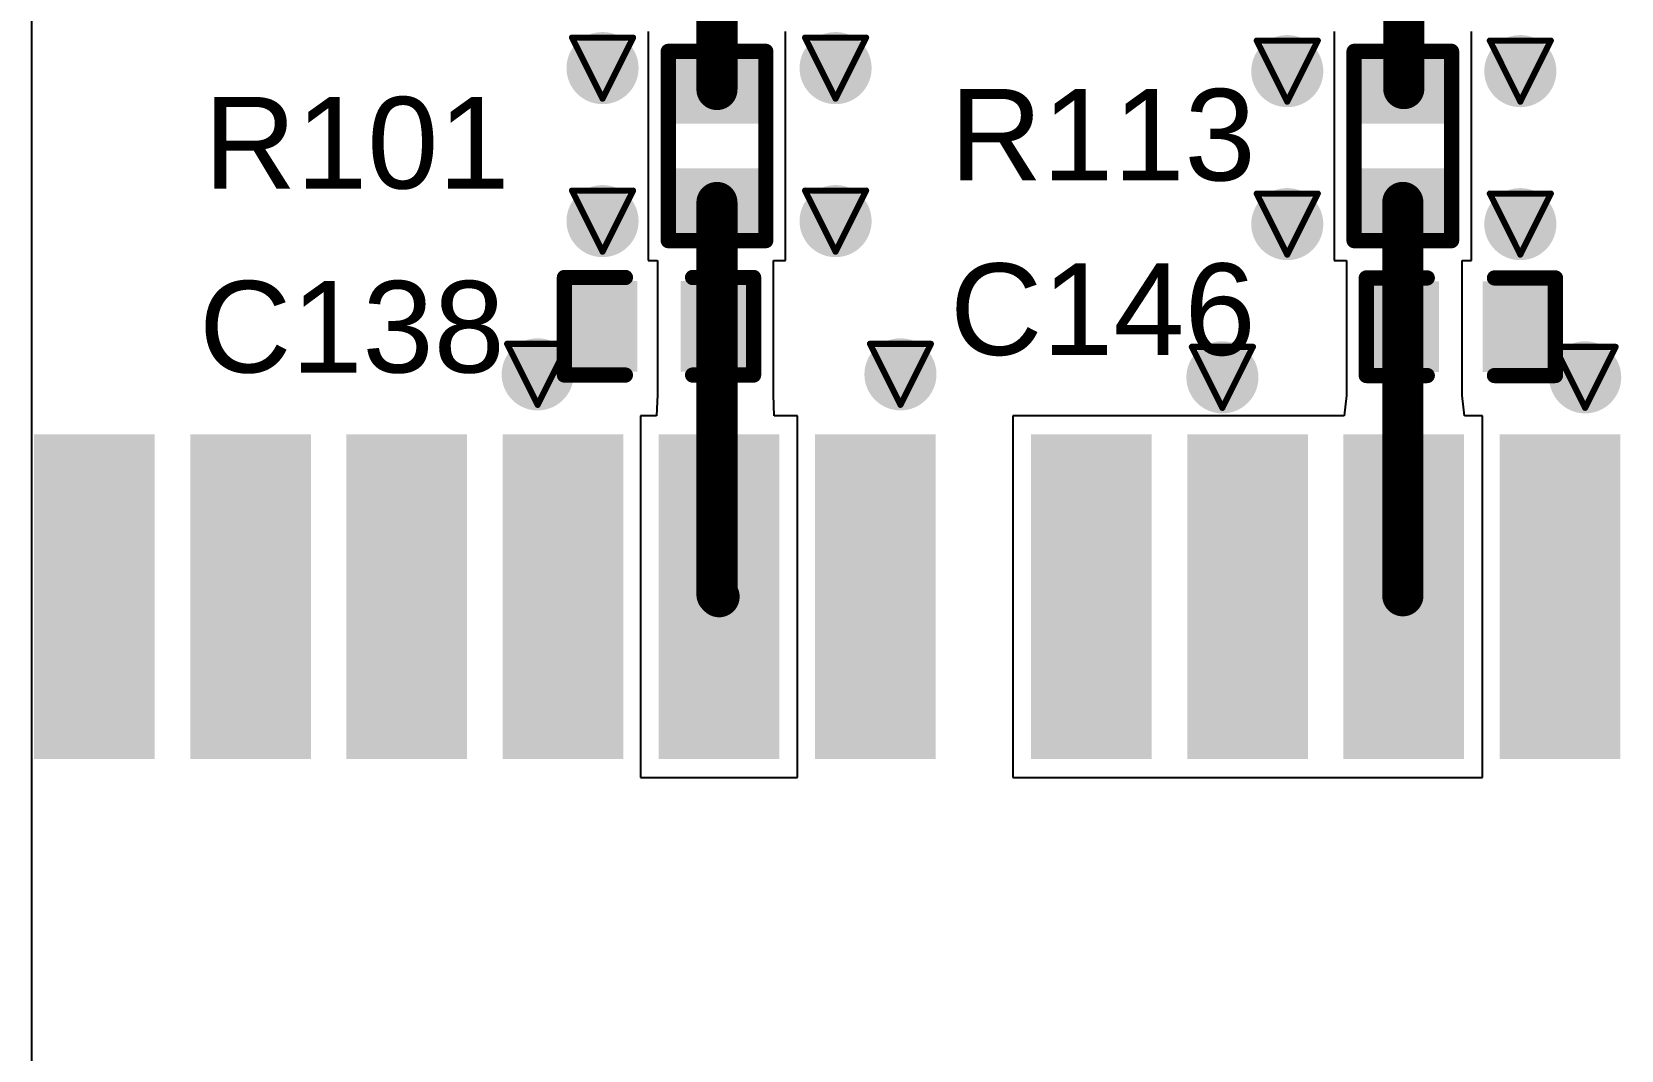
# Model space of a CAD drawing. Header units: inches. Extents: x 0 to 5359, y 0 to 5098.
# Drawn here: x 71.68 to 84.91, y 103.98 to 112.45 of the extents above; entities that cross this region are included whole.
import ezdxf

# ---------------------------------------------------------------- set-up
doc = ezdxf.new("R2010")
doc.units = ezdxf.units.IN
for name, color, linetype in [('Bottom Layer', 5, 'Continuous'), ('Drill Drawing', 1, 'Continuous'), ('Layer 1', 16, 'Continuous'), ('Layer 2', 76, 'Continuous'), ('Top Layer', 1, 'Continuous'), ('Top Overlay', 2, 'Continuous'), ('Top Paste', 8, 'Continuous'), ('Top Solder', 216, 'Continuous'), ('Via Holes', 16, 'Continuous')]:
    doc.layers.add(name, color=color, linetype=linetype)
doc.styles.add('Arial', font='', dxfattribs={"height": 0.2})
doc.styles.get('Arial').set_extended_font_data('Arial')

# ---------------------------------------------------------------- blocks, each defined once
blk = doc.blocks.new('EC21EFA_512_STD_54')
at = {"layer": 'Top Layer'}
for points in [[(14.5, 11.7), (17, 11.7), (17, 10.9), (14.5, 10.9)], [(14.5, 10.4), (17, 10.4), (17, 9.6), (14.5, 9.6)], [(14.5, 9.1), (17, 9.1), (17, 8.3), (14.5, 8.3)], [(14.5, 7.8), (17, 7.8), (17, 7), (14.5, 7)], [(14.5, 6.5), (17, 6.5), (17, 5.7), (14.5, 5.7)], [(14.5, 5.2), (17, 5.2), (17, 4.4), (14.5, 4.4)], [(14.5, 3.4), (17, 3.4), (17, 2.6), (14.5, 2.6)], [(14.5, 2.1), (17, 2.1), (17, 1.3), (14.5, 1.3)], [(14.5, 0.8), (17, 0.8), (17, 0), (14.5, 0)], [(14.5, -0.5), (17, -0.5), (17, -1.3), (14.5, -1.3)]]:
    blk.add_hatch(color=1, dxfattribs=at).paths.add_polyline_path(points)
at = {"layer": 'Top Paste'}
for points in [[(14.5, 11.7), (17, 11.7), (17, 10.9), (14.5, 10.9)], [(14.5, 10.4), (17, 10.4), (17, 9.6), (14.5, 9.6)], [(14.5, 9.1), (17, 9.1), (17, 8.3), (14.5, 8.3)], [(14.5, 7.8), (17, 7.8), (17, 7), (14.5, 7)], [(14.5, 6.5), (17, 6.5), (17, 5.7), (14.5, 5.7)], [(14.5, 5.2), (17, 5.2), (17, 4.4), (14.5, 4.4)], [(14.5, 3.4), (17, 3.4), (17, 2.6), (14.5, 2.6)], [(14.5, 2.1), (17, 2.1), (17, 1.3), (14.5, 1.3)], [(14.5, 0.8), (17, 0.8), (17, 0), (14.5, 0)], [(14.5, -0.5), (17, -0.5), (17, -1.3), (14.5, -1.3)]]:
    blk.add_hatch(color=8, dxfattribs=at).paths.add_polyline_path(points)
at = {"layer": 'Top Solder'}
for points in [[(14.398, 11.802), (17.102, 11.802), (17.102, 10.798), (14.398, 10.798)], [(14.398, 10.502), (17.102, 10.502), (17.102, 9.498), (14.398, 9.498)], [(14.398, 9.202), (17.102, 9.202), (17.102, 8.198), (14.398, 8.198)], [(14.398, 7.902), (17.102, 7.902), (17.102, 6.898), (14.398, 6.898)], [(14.398, 6.602), (17.102, 6.602), (17.102, 5.598), (14.398, 5.598)], [(14.398, 5.302), (17.102, 5.302), (17.102, 4.298), (14.398, 4.298)], [(14.398, 3.502), (17.102, 3.502), (17.102, 2.498), (14.398, 2.498)], [(14.398, 2.202), (17.102, 2.202), (17.102, 1.198), (14.398, 1.198)], [(14.398, 0.902), (17.102, 0.902), (17.102, -0.102), (14.398, -0.102)], [(14.398, -0.398), (17.102, -0.398), (17.102, -1.402), (14.398, -1.402)]]:
    blk.add_hatch(color=216, dxfattribs=at).paths.add_polyline_path(points)
blk = doc.blocks.new('R___0402_91')
at = {"layer": 'Top Layer'}
for points in [[(-0.699, -0.318), (-0.699, 0.317), (-0.241, 0.317), (-0.241, -0.318)], [(0.241, -0.318), (0.241, 0.317), (0.699, 0.317), (0.699, -0.318)]]:
    blk.add_hatch(color=1, dxfattribs=at).paths.add_polyline_path(points)
at = {"layer": 'Top Paste'}
for points in [[(-0.699, -0.318), (-0.699, 0.317), (-0.241, 0.317), (-0.241, -0.318)], [(0.241, -0.318), (0.241, 0.317), (0.699, 0.317), (0.699, -0.318)]]:
    blk.add_hatch(color=8, dxfattribs=at).paths.add_polyline_path(points)
at = {"layer": 'Top Solder'}
for points in [[(-0.754, -0.373), (-0.754, 0.373), (-0.186, 0.373), (-0.186, -0.373)], [(0.186, -0.373), (0.186, 0.373), (0.754, 0.373), (0.754, -0.373)]]:
    blk.add_hatch(color=216, dxfattribs=at).paths.add_polyline_path(points)
at = {"layer": 'Top Overlay'}
for points in [[(-0.787, -0.406, 0.127, 0.127, 0), (-0.787, 0.406, 0.127, 0.127, 0)], [(0.787, 0.406, 0.127, 0.127, 0), (-0.787, 0.406, 0.127, 0.127, 0)], [(0.787, -0.406, 0.127, 0.127, 0), (0.787, 0.406, 0.127, 0.127, 0)], [(0.787, -0.406, 0.127, 0.127, 0), (-0.787, -0.406, 0.127, 0.127, 0)], [(0.813, -0.432, 0.00323, 0.00323, 0), (-0.813, -0.432, 0.00323, 0.00323, 0)]]:
    blk.add_lwpolyline(points, format="xyseb", dxfattribs=at)
for points in [[(-0.819, 0.406, 0.0635, 0.0635, 1), (-0.756, 0.406, 0.0635, 0.0635, 1)], [(-0.819, 0.406, 0.0635, 0.0635, 1), (-0.756, 0.406, 0.0635, 0.0635, 1)], [(0.756, 0.406, 0.0635, 0.0635, 1), (0.819, 0.406, 0.0635, 0.0635, 1)], [(0.756, 0.406, 0.0635, 0.0635, 1), (0.819, 0.406, 0.0635, 0.0635, 1)], [(-0.819, -0.406, 0.0635, 0.0635, 1), (-0.756, -0.406, 0.0635, 0.0635, 1)], [(-0.819, -0.406, 0.0635, 0.0635, 1), (-0.756, -0.406, 0.0635, 0.0635, 1)], [(0.756, -0.406, 0.0635, 0.0635, 1), (0.819, -0.406, 0.0635, 0.0635, 1)], [(0.756, -0.406, 0.0635, 0.0635, 1), (0.819, -0.406, 0.0635, 0.0635, 1)], [(-0.814, -0.432, 0.00161, 0.00161, 1), (-0.812, -0.432, 0.00161, 0.00161, 1)], [(0.812, -0.432, 0.00161, 0.00161, 1), (0.814, -0.432, 0.00161, 0.00161, 1)]]:
    blk.add_lwpolyline(points, format="xyseb", close=True, dxfattribs=at)
blk = doc.blocks.new('R___0402_99')
at = {"layer": 'Top Layer'}
for points in [[(-0.699, -0.318), (-0.699, 0.317), (-0.241, 0.317), (-0.241, -0.318)], [(0.241, -0.318), (0.241, 0.317), (0.699, 0.317), (0.699, -0.318)]]:
    blk.add_hatch(color=1, dxfattribs=at).paths.add_polyline_path(points)
at = {"layer": 'Top Paste'}
for points in [[(-0.699, -0.318), (-0.699, 0.317), (-0.241, 0.317), (-0.241, -0.318)], [(0.241, -0.318), (0.241, 0.317), (0.699, 0.317), (0.699, -0.318)]]:
    blk.add_hatch(color=8, dxfattribs=at).paths.add_polyline_path(points)
at = {"layer": 'Top Solder'}
for points in [[(-0.754, -0.373), (-0.754, 0.373), (-0.186, 0.373), (-0.186, -0.373)], [(0.186, -0.373), (0.186, 0.373), (0.754, 0.373), (0.754, -0.373)]]:
    blk.add_hatch(color=216, dxfattribs=at).paths.add_polyline_path(points)
at = {"layer": 'Top Overlay'}
for points in [[(-0.787, -0.406, 0.127, 0.127, 0), (-0.787, 0.406, 0.127, 0.127, 0)], [(0.787, 0.406, 0.127, 0.127, 0), (-0.787, 0.406, 0.127, 0.127, 0)], [(0.787, -0.406, 0.127, 0.127, 0), (0.787, 0.406, 0.127, 0.127, 0)], [(0.787, -0.406, 0.127, 0.127, 0), (-0.787, -0.406, 0.127, 0.127, 0)], [(0.813, -0.432, 0.00323, 0.00323, 0), (-0.813, -0.432, 0.00323, 0.00323, 0)]]:
    blk.add_lwpolyline(points, format="xyseb", dxfattribs=at)
for points in [[(-0.819, 0.406, 0.0635, 0.0635, 1), (-0.756, 0.406, 0.0635, 0.0635, 1)], [(-0.819, 0.406, 0.0635, 0.0635, 1), (-0.756, 0.406, 0.0635, 0.0635, 1)], [(0.756, 0.406, 0.0635, 0.0635, 1), (0.819, 0.406, 0.0635, 0.0635, 1)], [(0.756, 0.406, 0.0635, 0.0635, 1), (0.819, 0.406, 0.0635, 0.0635, 1)], [(-0.819, -0.406, 0.0635, 0.0635, 1), (-0.756, -0.406, 0.0635, 0.0635, 1)], [(-0.819, -0.406, 0.0635, 0.0635, 1), (-0.756, -0.406, 0.0635, 0.0635, 1)], [(0.756, -0.406, 0.0635, 0.0635, 1), (0.819, -0.406, 0.0635, 0.0635, 1)], [(0.756, -0.406, 0.0635, 0.0635, 1), (0.819, -0.406, 0.0635, 0.0635, 1)], [(-0.814, -0.432, 0.00161, 0.00161, 1), (-0.812, -0.432, 0.00161, 0.00161, 1)], [(0.812, -0.432, 0.00161, 0.00161, 1), (0.814, -0.432, 0.00161, 0.00161, 1)]]:
    blk.add_lwpolyline(points, format="xyseb", close=True, dxfattribs=at)
blk = doc.blocks.new('C___0402_244')
at = {"layer": 'Top Layer'}
for points in [[(-0.699, -0.318), (-0.699, 0.318), (-0.241, 0.318), (-0.241, -0.318)], [(0.241, -0.318), (0.241, 0.318), (0.699, 0.318), (0.699, -0.318)]]:
    blk.add_hatch(color=1, dxfattribs=at).paths.add_polyline_path(points)
at = {"layer": 'Top Paste'}
for points in [[(-0.699, -0.318), (-0.699, 0.318), (-0.241, 0.318), (-0.241, -0.318)], [(0.241, -0.318), (0.241, 0.318), (0.699, 0.318), (0.699, -0.318)]]:
    blk.add_hatch(color=8, dxfattribs=at).paths.add_polyline_path(points)
at = {"layer": 'Top Solder'}
for points in [[(-0.758, -0.377), (-0.758, 0.377), (-0.181, 0.377), (-0.181, -0.377)], [(0.181, -0.377), (0.181, 0.377), (0.759, 0.377), (0.759, -0.377)]]:
    blk.add_hatch(color=216, dxfattribs=at).paths.add_polyline_path(points)
at = {"layer": 'Top Overlay'}
for points in [[(-0.279, 0.406, 0.127, 0.127, 0), (-0.787, 0.406, 0.127, 0.127, 0)], [(-0.787, 0.406, 0.127, 0.127, 0), (-0.787, -0.406, 0.127, 0.127, 0)], [(0.787, 0.406, 0.127, 0.127, 0), (0.279, 0.406, 0.127, 0.127, 0)], [(0.787, 0.406, 0.127, 0.127, 0), (0.787, -0.406, 0.127, 0.127, 0)], [(-0.279, -0.406, 0.127, 0.127, 0), (-0.787, -0.406, 0.127, 0.127, 0)], [(0.787, -0.406, 0.127, 0.127, 0), (0.279, -0.406, 0.127, 0.127, 0)]]:
    blk.add_lwpolyline(points, format="xyseb", dxfattribs=at)
for points in [[(-0.819, 0.406, 0.0635, 0.0635, 1), (-0.756, 0.406, 0.0635, 0.0635, 1)], [(-0.819, 0.406, 0.0635, 0.0635, 1), (-0.756, 0.406, 0.0635, 0.0635, 1)], [(-0.311, 0.406, 0.0635, 0.0635, 1), (-0.248, 0.406, 0.0635, 0.0635, 1)], [(0.248, 0.406, 0.0635, 0.0635, 1), (0.311, 0.406, 0.0635, 0.0635, 1)], [(0.756, 0.406, 0.0635, 0.0635, 1), (0.819, 0.406, 0.0635, 0.0635, 1)], [(0.756, 0.406, 0.0635, 0.0635, 1), (0.819, 0.406, 0.0635, 0.0635, 1)], [(-0.819, -0.406, 0.0635, 0.0635, 1), (-0.756, -0.406, 0.0635, 0.0635, 1)], [(-0.819, -0.406, 0.0635, 0.0635, 1), (-0.756, -0.406, 0.0635, 0.0635, 1)], [(-0.311, -0.406, 0.0635, 0.0635, 1), (-0.248, -0.406, 0.0635, 0.0635, 1)], [(0.248, -0.406, 0.0635, 0.0635, 1), (0.311, -0.406, 0.0635, 0.0635, 1)], [(0.756, -0.406, 0.0635, 0.0635, 1), (0.819, -0.406, 0.0635, 0.0635, 1)], [(0.756, -0.406, 0.0635, 0.0635, 1), (0.819, -0.406, 0.0635, 0.0635, 1)]]:
    blk.add_lwpolyline(points, format="xyseb", close=True, dxfattribs=at)
blk = doc.blocks.new('C___0402_252')
at = {"layer": 'Top Layer'}
for points in [[(-0.699, -0.318), (-0.699, 0.318), (-0.241, 0.318), (-0.241, -0.318)], [(0.241, -0.318), (0.241, 0.318), (0.699, 0.318), (0.699, -0.318)]]:
    blk.add_hatch(color=1, dxfattribs=at).paths.add_polyline_path(points)
at = {"layer": 'Top Paste'}
for points in [[(-0.699, -0.318), (-0.699, 0.318), (-0.241, 0.318), (-0.241, -0.318)], [(0.241, -0.318), (0.241, 0.318), (0.699, 0.318), (0.699, -0.318)]]:
    blk.add_hatch(color=8, dxfattribs=at).paths.add_polyline_path(points)
at = {"layer": 'Top Solder'}
for points in [[(-0.758, -0.377), (-0.758, 0.377), (-0.181, 0.377), (-0.181, -0.377)], [(0.181, -0.377), (0.181, 0.377), (0.758, 0.377), (0.758, -0.377)]]:
    blk.add_hatch(color=216, dxfattribs=at).paths.add_polyline_path(points)
at = {"layer": 'Top Overlay'}
for points in [[(-0.787, 0.406, 0.127, 0.127, 0), (-0.279, 0.406, 0.127, 0.127, 0)], [(-0.787, -0.406, 0.127, 0.127, 0), (-0.787, 0.406, 0.127, 0.127, 0)], [(0.279, 0.406, 0.127, 0.127, 0), (0.787, 0.406, 0.127, 0.127, 0)], [(0.787, -0.406, 0.127, 0.127, 0), (0.787, 0.406, 0.127, 0.127, 0)], [(-0.787, -0.406, 0.127, 0.127, 0), (-0.279, -0.406, 0.127, 0.127, 0)], [(0.279, -0.406, 0.127, 0.127, 0), (0.787, -0.406, 0.127, 0.127, 0)]]:
    blk.add_lwpolyline(points, format="xyseb", dxfattribs=at)
for points in [[(-0.819, 0.406, 0.0635, 0.0635, 1), (-0.756, 0.406, 0.0635, 0.0635, 1)], [(-0.819, 0.406, 0.0635, 0.0635, 1), (-0.756, 0.406, 0.0635, 0.0635, 1)], [(-0.311, 0.406, 0.0635, 0.0635, 1), (-0.248, 0.406, 0.0635, 0.0635, 1)], [(0.248, 0.406, 0.0635, 0.0635, 1), (0.311, 0.406, 0.0635, 0.0635, 1)], [(0.756, 0.406, 0.0635, 0.0635, 1), (0.819, 0.406, 0.0635, 0.0635, 1)], [(0.756, 0.406, 0.0635, 0.0635, 1), (0.819, 0.406, 0.0635, 0.0635, 1)], [(-0.819, -0.406, 0.0635, 0.0635, 1), (-0.756, -0.406, 0.0635, 0.0635, 1)], [(-0.819, -0.406, 0.0635, 0.0635, 1), (-0.756, -0.406, 0.0635, 0.0635, 1)], [(-0.311, -0.406, 0.0635, 0.0635, 1), (-0.248, -0.406, 0.0635, 0.0635, 1)], [(0.248, -0.406, 0.0635, 0.0635, 1), (0.311, -0.406, 0.0635, 0.0635, 1)], [(0.756, -0.406, 0.0635, 0.0635, 1), (0.819, -0.406, 0.0635, 0.0635, 1)], [(0.756, -0.406, 0.0635, 0.0635, 1), (0.819, -0.406, 0.0635, 0.0635, 1)]]:
    blk.add_lwpolyline(points, format="xyseb", close=True, dxfattribs=at)

msp = doc.modelspace()

# ---------------------------------------------------------------- hatches: boundary and pattern name
at = {"layer": 'Bottom Layer'}
h = msp.add_hatch(color=5, dxfattribs=at)
edge = h.paths.add_edge_path()
edge.add_arc((76.43, 112.148), 0.3, 0, 360)
h = msp.add_hatch(color=5, dxfattribs=at)
edge = h.paths.add_edge_path()
edge.add_arc((78.37, 112.148), 0.3, 0, 360)
h = msp.add_hatch(color=5, dxfattribs=at)
edge = h.paths.add_edge_path()
edge.add_arc((82.13, 112.123), 0.3, 0, 360)
h = msp.add_hatch(color=5, dxfattribs=at)
edge = h.paths.add_edge_path()
edge.add_arc((84.07, 112.123), 0.3, 0, 360)
h = msp.add_hatch(color=5, dxfattribs=at)
edge = h.paths.add_edge_path()
edge.add_arc((76.43, 110.875), 0.3, 0, 360)
h = msp.add_hatch(color=5, dxfattribs=at)
edge = h.paths.add_edge_path()
edge.add_arc((78.37, 110.875), 0.3, 0, 360)
h = msp.add_hatch(color=5, dxfattribs=at)
edge = h.paths.add_edge_path()
edge.add_arc((82.13, 110.85), 0.3, 0, 360)
h = msp.add_hatch(color=5, dxfattribs=at)
edge = h.paths.add_edge_path()
edge.add_arc((84.07, 110.85), 0.3, 0, 360)
h = msp.add_hatch(color=5, dxfattribs=at)
edge = h.paths.add_edge_path()
edge.add_arc((75.89, 109.6), 0.3, 0, 360)
h = msp.add_hatch(color=5, dxfattribs=at)
edge = h.paths.add_edge_path()
edge.add_arc((78.91, 109.6), 0.3, 0, 360)
h = msp.add_hatch(color=5, dxfattribs=at)
edge = h.paths.add_edge_path()
edge.add_arc((81.59, 109.575), 0.3, 0, 360)
h = msp.add_hatch(color=5, dxfattribs=at)
edge = h.paths.add_edge_path()
edge.add_arc((84.61, 109.575), 0.3, 0, 360)
at = {"layer": 'Layer 1'}
h = msp.add_hatch(color=16, dxfattribs=at)
edge = h.paths.add_edge_path()
edge.add_arc((76.43, 112.148), 0.3, 0, 360)
h = msp.add_hatch(color=16, dxfattribs=at)
edge = h.paths.add_edge_path()
edge.add_arc((78.37, 112.148), 0.3, 0, 360)
h = msp.add_hatch(color=16, dxfattribs=at)
edge = h.paths.add_edge_path()
edge.add_arc((82.13, 112.123), 0.3, 0, 360)
h = msp.add_hatch(color=16, dxfattribs=at)
edge = h.paths.add_edge_path()
edge.add_arc((84.07, 112.123), 0.3, 0, 360)
h = msp.add_hatch(color=16, dxfattribs=at)
edge = h.paths.add_edge_path()
edge.add_arc((76.43, 110.875), 0.3, 0, 360)
h = msp.add_hatch(color=16, dxfattribs=at)
edge = h.paths.add_edge_path()
edge.add_arc((78.37, 110.875), 0.3, 0, 360)
h = msp.add_hatch(color=16, dxfattribs=at)
edge = h.paths.add_edge_path()
edge.add_arc((82.13, 110.85), 0.3, 0, 360)
h = msp.add_hatch(color=16, dxfattribs=at)
edge = h.paths.add_edge_path()
edge.add_arc((84.07, 110.85), 0.3, 0, 360)
h = msp.add_hatch(color=16, dxfattribs=at)
edge = h.paths.add_edge_path()
edge.add_arc((75.89, 109.6), 0.3, 0, 360)
h = msp.add_hatch(color=16, dxfattribs=at)
edge = h.paths.add_edge_path()
edge.add_arc((78.91, 109.6), 0.3, 0, 360)
h = msp.add_hatch(color=16, dxfattribs=at)
edge = h.paths.add_edge_path()
edge.add_arc((81.59, 109.575), 0.3, 0, 360)
h = msp.add_hatch(color=16, dxfattribs=at)
edge = h.paths.add_edge_path()
edge.add_arc((84.61, 109.575), 0.3, 0, 360)
at = {"layer": 'Layer 2'}
h = msp.add_hatch(color=76, dxfattribs=at)
edge = h.paths.add_edge_path()
edge.add_arc((76.43, 112.148), 0.3, 0, 360)
h = msp.add_hatch(color=76, dxfattribs=at)
edge = h.paths.add_edge_path()
edge.add_arc((78.37, 112.148), 0.3, 0, 360)
h = msp.add_hatch(color=76, dxfattribs=at)
edge = h.paths.add_edge_path()
edge.add_arc((82.13, 112.123), 0.3, 0, 360)
h = msp.add_hatch(color=76, dxfattribs=at)
edge = h.paths.add_edge_path()
edge.add_arc((84.07, 112.123), 0.3, 0, 360)
h = msp.add_hatch(color=76, dxfattribs=at)
edge = h.paths.add_edge_path()
edge.add_arc((76.43, 110.875), 0.3, 0, 360)
h = msp.add_hatch(color=76, dxfattribs=at)
edge = h.paths.add_edge_path()
edge.add_arc((78.37, 110.875), 0.3, 0, 360)
h = msp.add_hatch(color=76, dxfattribs=at)
edge = h.paths.add_edge_path()
edge.add_arc((82.13, 110.85), 0.3, 0, 360)
h = msp.add_hatch(color=76, dxfattribs=at)
edge = h.paths.add_edge_path()
edge.add_arc((84.07, 110.85), 0.3, 0, 360)
h = msp.add_hatch(color=76, dxfattribs=at)
edge = h.paths.add_edge_path()
edge.add_arc((75.89, 109.6), 0.3, 0, 360)
h = msp.add_hatch(color=76, dxfattribs=at)
edge = h.paths.add_edge_path()
edge.add_arc((78.91, 109.6), 0.3, 0, 360)
h = msp.add_hatch(color=76, dxfattribs=at)
edge = h.paths.add_edge_path()
edge.add_arc((81.59, 109.575), 0.3, 0, 360)
h = msp.add_hatch(color=76, dxfattribs=at)
edge = h.paths.add_edge_path()
edge.add_arc((84.61, 109.575), 0.3, 0, 360)
at = {"layer": 'Top Layer'}
h = msp.add_hatch(color=1, dxfattribs=at)
edge = h.paths.add_edge_path()
edge.add_arc((76.43, 112.148), 0.3, 0, 360)
h = msp.add_hatch(color=1, dxfattribs=at)
edge = h.paths.add_edge_path()
edge.add_arc((78.37, 112.148), 0.3, 0, 360)
h = msp.add_hatch(color=1, dxfattribs=at)
edge = h.paths.add_edge_path()
edge.add_arc((82.13, 112.123), 0.3, 0, 360)
h = msp.add_hatch(color=1, dxfattribs=at)
edge = h.paths.add_edge_path()
edge.add_arc((84.07, 112.123), 0.3, 0, 360)
h = msp.add_hatch(color=1, dxfattribs=at)
edge = h.paths.add_edge_path()
edge.add_arc((76.43, 110.875), 0.3, 0, 360)
h = msp.add_hatch(color=1, dxfattribs=at)
edge = h.paths.add_edge_path()
edge.add_arc((78.37, 110.875), 0.3, 0, 360)
h = msp.add_hatch(color=1, dxfattribs=at)
edge = h.paths.add_edge_path()
edge.add_arc((82.13, 110.85), 0.3, 0, 360)
h = msp.add_hatch(color=1, dxfattribs=at)
edge = h.paths.add_edge_path()
edge.add_arc((84.07, 110.85), 0.3, 0, 360)
h = msp.add_hatch(color=1, dxfattribs=at)
edge = h.paths.add_edge_path()
edge.add_arc((75.89, 109.6), 0.3, 0, 360)
h = msp.add_hatch(color=1, dxfattribs=at)
edge = h.paths.add_edge_path()
edge.add_arc((78.91, 109.6), 0.3, 0, 360)
h = msp.add_hatch(color=1, dxfattribs=at)
edge = h.paths.add_edge_path()
edge.add_arc((81.59, 109.575), 0.3, 0, 360)
h = msp.add_hatch(color=1, dxfattribs=at)
edge = h.paths.add_edge_path()
edge.add_arc((84.61, 109.575), 0.3, 0, 360)
at = {"layer": 'Via Holes'}
h = msp.add_hatch(color=7, dxfattribs=at)
edge = h.paths.add_edge_path()
edge.add_arc((76.43, 112.148), 0.15, 0, 360)
h = msp.add_hatch(color=7, dxfattribs=at)
edge = h.paths.add_edge_path()
edge.add_arc((78.37, 112.148), 0.15, 0, 360)
h = msp.add_hatch(color=7, dxfattribs=at)
edge = h.paths.add_edge_path()
edge.add_arc((82.13, 112.123), 0.15, 0, 360)
h = msp.add_hatch(color=7, dxfattribs=at)
edge = h.paths.add_edge_path()
edge.add_arc((84.07, 112.123), 0.15, 0, 360)
h = msp.add_hatch(color=7, dxfattribs=at)
edge = h.paths.add_edge_path()
edge.add_arc((76.43, 110.875), 0.15, 0, 360)
h = msp.add_hatch(color=7, dxfattribs=at)
edge = h.paths.add_edge_path()
edge.add_arc((78.37, 110.875), 0.15, 0, 360)
h = msp.add_hatch(color=7, dxfattribs=at)
edge = h.paths.add_edge_path()
edge.add_arc((82.13, 110.85), 0.15, 0, 360)
h = msp.add_hatch(color=7, dxfattribs=at)
edge = h.paths.add_edge_path()
edge.add_arc((84.07, 110.85), 0.15, 0, 360)
h = msp.add_hatch(color=7, dxfattribs=at)
edge = h.paths.add_edge_path()
edge.add_arc((75.89, 109.6), 0.15, 0, 360)
h = msp.add_hatch(color=7, dxfattribs=at)
edge = h.paths.add_edge_path()
edge.add_arc((78.91, 109.6), 0.15, 0, 360)
h = msp.add_hatch(color=7, dxfattribs=at)
edge = h.paths.add_edge_path()
edge.add_arc((81.59, 109.575), 0.15, 0, 360)
h = msp.add_hatch(color=7, dxfattribs=at)
edge = h.paths.add_edge_path()
edge.add_arc((84.61, 109.575), 0.15, 0, 360)

# ---------------------------------------------------------------- linework, layer by layer
at = {"layer": 'Drill Drawing'}
for points in [[(76.176, 112.402, 0.0508, 0.0508, 0), (76.684, 112.402, 0.0508, 0.0508, 0)], [(76.176, 112.402, 0.0508, 0.0508, 0), (76.43, 111.894, 0.0508, 0.0508, 0)], [(76.43, 111.894, 0.0508, 0.0508, 0), (76.684, 112.402, 0.0508, 0.0508, 0)], [(78.116, 112.402, 0.0508, 0.0508, 0), (78.624, 112.402, 0.0508, 0.0508, 0)], [(78.116, 112.402, 0.0508, 0.0508, 0), (78.37, 111.894, 0.0508, 0.0508, 0)], [(78.37, 111.894, 0.0508, 0.0508, 0), (78.624, 112.402, 0.0508, 0.0508, 0)], [(81.876, 112.377, 0.0508, 0.0508, 0), (82.384, 112.377, 0.0508, 0.0508, 0)], [(81.876, 112.377, 0.0508, 0.0508, 0), (82.13, 111.869, 0.0508, 0.0508, 0)], [(82.13, 111.869, 0.0508, 0.0508, 0), (82.384, 112.377, 0.0508, 0.0508, 0)], [(83.816, 112.377, 0.0508, 0.0508, 0), (84.324, 112.377, 0.0508, 0.0508, 0)], [(83.816, 112.377, 0.0508, 0.0508, 0), (84.07, 111.869, 0.0508, 0.0508, 0)], [(84.07, 111.869, 0.0508, 0.0508, 0), (84.324, 112.377, 0.0508, 0.0508, 0)], [(76.176, 111.129, 0.0508, 0.0508, 0), (76.684, 111.129, 0.0508, 0.0508, 0)], [(76.176, 111.129, 0.0508, 0.0508, 0), (76.43, 110.621, 0.0508, 0.0508, 0)], [(76.43, 110.621, 0.0508, 0.0508, 0), (76.684, 111.129, 0.0508, 0.0508, 0)], [(78.116, 111.129, 0.0508, 0.0508, 0), (78.624, 111.129, 0.0508, 0.0508, 0)], [(78.116, 111.129, 0.0508, 0.0508, 0), (78.37, 110.621, 0.0508, 0.0508, 0)], [(78.37, 110.621, 0.0508, 0.0508, 0), (78.624, 111.129, 0.0508, 0.0508, 0)], [(81.876, 111.104, 0.0508, 0.0508, 0), (82.384, 111.104, 0.0508, 0.0508, 0)], [(81.876, 111.104, 0.0508, 0.0508, 0), (82.13, 110.596, 0.0508, 0.0508, 0)], [(82.13, 110.596, 0.0508, 0.0508, 0), (82.384, 111.104, 0.0508, 0.0508, 0)], [(83.816, 111.104, 0.0508, 0.0508, 0), (84.324, 111.104, 0.0508, 0.0508, 0)], [(83.816, 111.104, 0.0508, 0.0508, 0), (84.07, 110.596, 0.0508, 0.0508, 0)], [(84.07, 110.596, 0.0508, 0.0508, 0), (84.324, 111.104, 0.0508, 0.0508, 0)], [(75.636, 109.854, 0.0508, 0.0508, 0), (76.144, 109.854, 0.0508, 0.0508, 0)], [(75.636, 109.854, 0.0508, 0.0508, 0), (75.89, 109.346, 0.0508, 0.0508, 0)], [(75.89, 109.346, 0.0508, 0.0508, 0), (76.144, 109.854, 0.0508, 0.0508, 0)], [(78.656, 109.854, 0.0508, 0.0508, 0), (79.164, 109.854, 0.0508, 0.0508, 0)], [(78.656, 109.854, 0.0508, 0.0508, 0), (78.91, 109.346, 0.0508, 0.0508, 0)], [(78.91, 109.346, 0.0508, 0.0508, 0), (79.164, 109.854, 0.0508, 0.0508, 0)], [(81.336, 109.829, 0.0508, 0.0508, 0), (81.844, 109.829, 0.0508, 0.0508, 0)], [(81.336, 109.829, 0.0508, 0.0508, 0), (81.59, 109.321, 0.0508, 0.0508, 0)], [(81.59, 109.321, 0.0508, 0.0508, 0), (81.844, 109.829, 0.0508, 0.0508, 0)], [(84.356, 109.829, 0.0508, 0.0508, 0), (84.864, 109.829, 0.0508, 0.0508, 0)], [(84.356, 109.829, 0.0508, 0.0508, 0), (84.61, 109.321, 0.0508, 0.0508, 0)], [(84.61, 109.321, 0.0508, 0.0508, 0), (84.864, 109.829, 0.0508, 0.0508, 0)]]:
    msp.add_lwpolyline(points, format="xyseb", dxfattribs=at)
for points in [[(76.163, 112.402, 0.0254, 0.0254, 1), (76.189, 112.402, 0.0254, 0.0254, 1)], [(76.163, 112.402, 0.0254, 0.0254, 1), (76.189, 112.402, 0.0254, 0.0254, 1)], [(76.671, 112.402, 0.0254, 0.0254, 1), (76.697, 112.402, 0.0254, 0.0254, 1)], [(76.671, 112.402, 0.0254, 0.0254, 1), (76.697, 112.402, 0.0254, 0.0254, 1)], [(78.103, 112.402, 0.0254, 0.0254, 1), (78.129, 112.402, 0.0254, 0.0254, 1)], [(78.103, 112.402, 0.0254, 0.0254, 1), (78.129, 112.402, 0.0254, 0.0254, 1)], [(78.611, 112.402, 0.0254, 0.0254, 1), (78.637, 112.402, 0.0254, 0.0254, 1)], [(78.611, 112.402, 0.0254, 0.0254, 1), (78.637, 112.402, 0.0254, 0.0254, 1)], [(81.863, 112.377, 0.0254, 0.0254, 1), (81.889, 112.377, 0.0254, 0.0254, 1)], [(81.863, 112.377, 0.0254, 0.0254, 1), (81.889, 112.377, 0.0254, 0.0254, 1)], [(82.371, 112.377, 0.0254, 0.0254, 1), (82.397, 112.377, 0.0254, 0.0254, 1)], [(82.371, 112.377, 0.0254, 0.0254, 1), (82.397, 112.377, 0.0254, 0.0254, 1)], [(83.803, 112.377, 0.0254, 0.0254, 1), (83.829, 112.377, 0.0254, 0.0254, 1)], [(83.803, 112.377, 0.0254, 0.0254, 1), (83.829, 112.377, 0.0254, 0.0254, 1)], [(84.311, 112.377, 0.0254, 0.0254, 1), (84.337, 112.377, 0.0254, 0.0254, 1)], [(84.311, 112.377, 0.0254, 0.0254, 1), (84.337, 112.377, 0.0254, 0.0254, 1)], [(76.417, 111.894, 0.0254, 0.0254, 1), (76.443, 111.894, 0.0254, 0.0254, 1)], [(76.417, 111.894, 0.0254, 0.0254, 1), (76.443, 111.894, 0.0254, 0.0254, 1)], [(78.357, 111.894, 0.0254, 0.0254, 1), (78.383, 111.894, 0.0254, 0.0254, 1)], [(78.357, 111.894, 0.0254, 0.0254, 1), (78.383, 111.894, 0.0254, 0.0254, 1)], [(82.117, 111.869, 0.0254, 0.0254, 1), (82.143, 111.869, 0.0254, 0.0254, 1)], [(82.117, 111.869, 0.0254, 0.0254, 1), (82.143, 111.869, 0.0254, 0.0254, 1)], [(84.057, 111.869, 0.0254, 0.0254, 1), (84.083, 111.869, 0.0254, 0.0254, 1)], [(84.057, 111.869, 0.0254, 0.0254, 1), (84.083, 111.869, 0.0254, 0.0254, 1)], [(76.163, 111.129, 0.0254, 0.0254, 1), (76.189, 111.129, 0.0254, 0.0254, 1)], [(76.163, 111.129, 0.0254, 0.0254, 1), (76.189, 111.129, 0.0254, 0.0254, 1)], [(76.671, 111.129, 0.0254, 0.0254, 1), (76.697, 111.129, 0.0254, 0.0254, 1)], [(76.671, 111.129, 0.0254, 0.0254, 1), (76.697, 111.129, 0.0254, 0.0254, 1)], [(78.103, 111.129, 0.0254, 0.0254, 1), (78.129, 111.129, 0.0254, 0.0254, 1)], [(78.103, 111.129, 0.0254, 0.0254, 1), (78.129, 111.129, 0.0254, 0.0254, 1)], [(78.611, 111.129, 0.0254, 0.0254, 1), (78.637, 111.129, 0.0254, 0.0254, 1)], [(78.611, 111.129, 0.0254, 0.0254, 1), (78.637, 111.129, 0.0254, 0.0254, 1)], [(81.863, 111.104, 0.0254, 0.0254, 1), (81.889, 111.104, 0.0254, 0.0254, 1)], [(81.863, 111.104, 0.0254, 0.0254, 1), (81.889, 111.104, 0.0254, 0.0254, 1)], [(82.371, 111.104, 0.0254, 0.0254, 1), (82.397, 111.104, 0.0254, 0.0254, 1)], [(82.371, 111.104, 0.0254, 0.0254, 1), (82.397, 111.104, 0.0254, 0.0254, 1)], [(83.803, 111.104, 0.0254, 0.0254, 1), (83.829, 111.104, 0.0254, 0.0254, 1)], [(83.803, 111.104, 0.0254, 0.0254, 1), (83.829, 111.104, 0.0254, 0.0254, 1)], [(84.311, 111.104, 0.0254, 0.0254, 1), (84.337, 111.104, 0.0254, 0.0254, 1)], [(84.311, 111.104, 0.0254, 0.0254, 1), (84.337, 111.104, 0.0254, 0.0254, 1)], [(76.417, 110.621, 0.0254, 0.0254, 1), (76.443, 110.621, 0.0254, 0.0254, 1)], [(76.417, 110.621, 0.0254, 0.0254, 1), (76.443, 110.621, 0.0254, 0.0254, 1)], [(78.357, 110.621, 0.0254, 0.0254, 1), (78.383, 110.621, 0.0254, 0.0254, 1)], [(78.357, 110.621, 0.0254, 0.0254, 1), (78.383, 110.621, 0.0254, 0.0254, 1)], [(82.117, 110.596, 0.0254, 0.0254, 1), (82.143, 110.596, 0.0254, 0.0254, 1)], [(82.117, 110.596, 0.0254, 0.0254, 1), (82.143, 110.596, 0.0254, 0.0254, 1)], [(84.057, 110.596, 0.0254, 0.0254, 1), (84.083, 110.596, 0.0254, 0.0254, 1)], [(84.057, 110.596, 0.0254, 0.0254, 1), (84.083, 110.596, 0.0254, 0.0254, 1)], [(75.623, 109.854, 0.0254, 0.0254, 1), (75.649, 109.854, 0.0254, 0.0254, 1)], [(75.623, 109.854, 0.0254, 0.0254, 1), (75.649, 109.854, 0.0254, 0.0254, 1)], [(76.131, 109.854, 0.0254, 0.0254, 1), (76.157, 109.854, 0.0254, 0.0254, 1)], [(76.131, 109.854, 0.0254, 0.0254, 1), (76.157, 109.854, 0.0254, 0.0254, 1)], [(78.643, 109.854, 0.0254, 0.0254, 1), (78.668, 109.854, 0.0254, 0.0254, 1)], [(78.643, 109.854, 0.0254, 0.0254, 1), (78.668, 109.854, 0.0254, 0.0254, 1)], [(79.151, 109.854, 0.0254, 0.0254, 1), (79.176, 109.854, 0.0254, 0.0254, 1)], [(79.151, 109.854, 0.0254, 0.0254, 1), (79.176, 109.854, 0.0254, 0.0254, 1)], [(81.323, 109.829, 0.0254, 0.0254, 1), (81.349, 109.829, 0.0254, 0.0254, 1)], [(81.323, 109.829, 0.0254, 0.0254, 1), (81.349, 109.829, 0.0254, 0.0254, 1)], [(81.831, 109.829, 0.0254, 0.0254, 1), (81.857, 109.829, 0.0254, 0.0254, 1)], [(81.831, 109.829, 0.0254, 0.0254, 1), (81.857, 109.829, 0.0254, 0.0254, 1)], [(84.343, 109.829, 0.0254, 0.0254, 1), (84.368, 109.829, 0.0254, 0.0254, 1)], [(84.343, 109.829, 0.0254, 0.0254, 1), (84.368, 109.829, 0.0254, 0.0254, 1)], [(84.851, 109.829, 0.0254, 0.0254, 1), (84.876, 109.829, 0.0254, 0.0254, 1)], [(84.851, 109.829, 0.0254, 0.0254, 1), (84.876, 109.829, 0.0254, 0.0254, 1)], [(75.877, 109.346, 0.0254, 0.0254, 1), (75.903, 109.346, 0.0254, 0.0254, 1)], [(75.877, 109.346, 0.0254, 0.0254, 1), (75.903, 109.346, 0.0254, 0.0254, 1)], [(78.897, 109.346, 0.0254, 0.0254, 1), (78.922, 109.346, 0.0254, 0.0254, 1)], [(78.897, 109.346, 0.0254, 0.0254, 1), (78.922, 109.346, 0.0254, 0.0254, 1)], [(81.577, 109.321, 0.0254, 0.0254, 1), (81.603, 109.321, 0.0254, 0.0254, 1)], [(81.577, 109.321, 0.0254, 0.0254, 1), (81.603, 109.321, 0.0254, 0.0254, 1)], [(84.597, 109.321, 0.0254, 0.0254, 1), (84.622, 109.321, 0.0254, 0.0254, 1)], [(84.597, 109.321, 0.0254, 0.0254, 1), (84.622, 109.321, 0.0254, 0.0254, 1)]]:
    msp.add_lwpolyline(points, format="xyseb", close=True, dxfattribs=at)
at = {"layer": 'Layer 2'}
msp.add_line((71.679, 98.321), (71.679, 119.612), dxfattribs=at)
at = {"layer": 'Top Layer'}
for p, q in [((76.811, 112.453), (76.811, 111.487)), ((77.954, 111.487), (77.954, 112.453)), ((82.52, 112.453), (82.52, 111.487)), ((83.663, 111.513), (83.663, 112.453)), ((76.811, 111.487), (76.811, 110.548)), ((77.954, 110.548), (77.954, 111.487)), ((82.52, 111.487), (82.52, 111.487)), ((82.52, 111.487), (82.52, 110.548)), ((83.663, 110.548), (83.663, 111.513)), ((83.663, 111.513), (83.663, 111.513)), ((76.811, 110.548), (76.887, 110.548)), ((76.887, 110.548), (76.887, 109.429)), ((77.852, 109.429), (77.852, 110.548)), ((77.852, 110.548), (77.954, 110.548)), ((82.52, 110.548), (82.622, 110.548)), ((82.622, 110.548), (82.622, 109.425)), ((83.587, 109.425), (83.587, 110.548)), ((83.587, 110.548), (83.663, 110.548)), ((76.887, 109.429), (76.879, 109.254)), ((76.887, 109.429), (76.887, 109.429)), ((77.86, 109.254), (77.852, 109.429)), ((77.852, 109.429), (77.852, 109.429)), ((82.622, 109.425), (82.604, 109.254)), ((82.622, 109.425), (82.622, 109.425)), ((83.605, 109.254), (83.587, 109.425)), ((83.587, 109.425), (83.587, 109.425)), ((76.879, 109.254), (76.746, 109.254)), ((76.746, 109.254), (76.746, 106.246)), ((78.054, 109.254), (77.86, 109.254)), ((78.054, 106.246), (78.054, 109.254)), ((82.604, 109.254), (79.846, 109.254)), ((79.846, 109.254), (79.846, 106.246)), ((83.754, 109.254), (83.605, 109.254)), ((83.754, 106.246), (83.754, 109.254)), ((76.746, 106.246), (78.054, 106.246)), ((79.846, 106.246), (83.754, 106.246))]:
    msp.add_line(p, q, dxfattribs=at)
for points in [[(77.383, 111.97, 0.343, 0.343, 0), (77.383, 116.383, 0.343, 0.343, 0)], [(83.1, 111.978, 0.343, 0.343, 0), (83.1, 114.03, 0.343, 0.343, 0)], [(83.092, 111.97, 0.178, 0.178, 0), (83.1, 111.978, 0.178, 0.178, 0)], [(77.383, 107.767, 0.343, 0.343, 0), (77.383, 111.03, 0.343, 0.343, 0)], [(83.092, 107.758, 0.343, 0.343, 0), (83.092, 111.03, 0.343, 0.343, 0)], [(77.383, 107.767, 0.343, 0.343, 0), (77.4, 107.75, 0.343, 0.343, 0)], [(83.092, 107.758, 0.178, 0.178, 0), (83.1, 107.75, 0.178, 0.178, 0)]]:
    msp.add_lwpolyline(points, format="xyseb", dxfattribs=at)
for points in [[(77.297, 111.97, 0.171, 0.171, 1), (77.468, 111.97, 0.171, 0.171, 1)], [(83.014, 111.978, 0.171, 0.171, 1), (83.186, 111.978, 0.171, 0.171, 1)], [(83.048, 111.97, 0.0889, 0.0889, 1), (83.136, 111.97, 0.0889, 0.0889, 1)], [(83.056, 111.978, 0.0889, 0.0889, 1), (83.144, 111.978, 0.0889, 0.0889, 1)], [(77.297, 111.03, 0.171, 0.171, 1), (77.468, 111.03, 0.171, 0.171, 1)], [(83.006, 111.03, 0.171, 0.171, 1), (83.178, 111.03, 0.171, 0.171, 1)], [(77.297, 107.767, 0.171, 0.171, 1), (77.468, 107.767, 0.171, 0.171, 1)], [(77.297, 107.767, 0.171, 0.171, 1), (77.468, 107.767, 0.171, 0.171, 1)], [(77.314, 107.75, 0.171, 0.171, 1), (77.486, 107.75, 0.171, 0.171, 1)], [(83.006, 107.758, 0.171, 0.171, 1), (83.178, 107.758, 0.171, 0.171, 1)], [(83.048, 107.758, 0.0889, 0.0889, 1), (83.136, 107.758, 0.0889, 0.0889, 1)], [(83.056, 107.75, 0.0889, 0.0889, 1), (83.144, 107.75, 0.0889, 0.0889, 1)]]:
    msp.add_lwpolyline(points, format="xyseb", close=True, dxfattribs=at)

# ---------------------------------------------------------------- block references
for name, p, rotation in [('EC21EFA_512_STD_54', (83.5, 92), 90), ('R___0402_99', (77.383, 111.5), 270), ('R___0402_91', (83.092, 111.5), 270), ('C___0402_244', (83.575, 109.996), 180)]:
    msp.add_blockref(name, p, dxfattribs=dict(rotation=rotation))
msp.add_blockref('C___0402_252', (76.9, 110))

# ---------------------------------------------------------------- texts
at = {"layer": 'Top Overlay', "style": 'Arial'}
for s, p in [('R113', (79.322, 111.213)), ('R101', (73.111, 111.146)), ('C146', (79.322, 109.761)), ('C138', (73.071, 109.615))]:
    msp.add_text(s, height=0.762, dxfattribs=at).set_placement(p)

doc.saveas('drawing.dxf')
